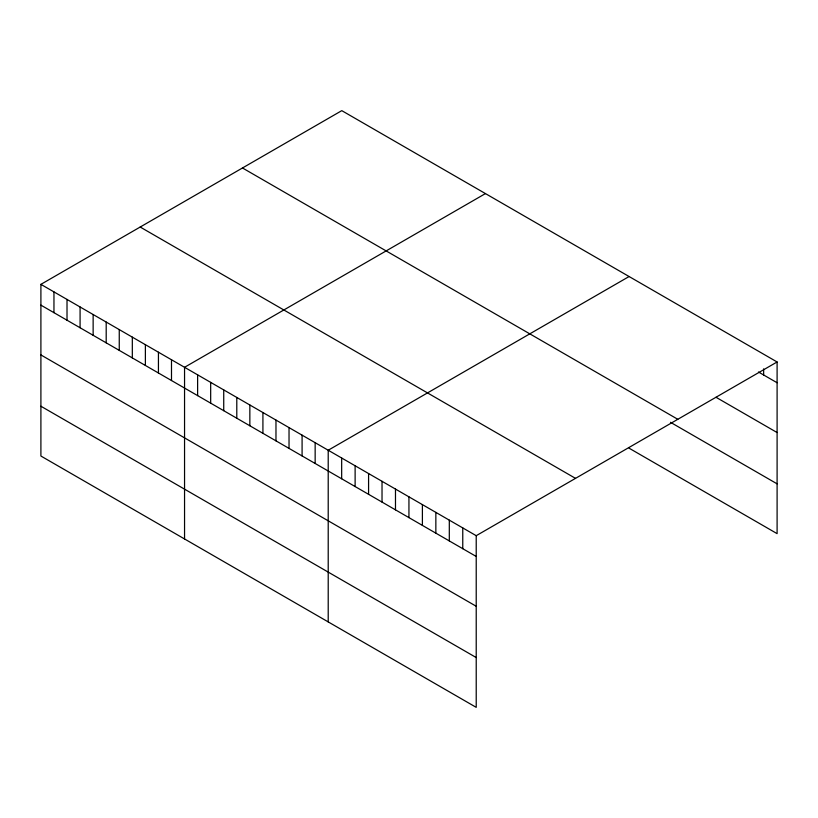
<?xml version="1.0" encoding="UTF-8"?>
<svg xmlns="http://www.w3.org/2000/svg" width="818" height="818" viewBox="0 0 818 818"><rect width="100%" height="100%" fill="white"/><g stroke="black" fill="none" stroke-linecap="round" stroke-linejoin="round"><path stroke-width="1.23" d="M40.9 284.357L476.219 535.688L476.219 707.355L40.9 456.025L40.9 284.357L341.781 110.645L777.1 361.975L777.1 533.643L629.093 448.192M485.432 193.59L184.551 367.302L184.551 538.96M629.093 276.525L328.212 450.237L328.212 621.905M476.219 535.688L777.1 361.975M758.47 371.996L777.1 382.752M716.036 397.292L777.1 432.548M242.486 167.976L677.805 419.297M670.494 422.303L777.1 483.847M140.195 227.036L575.514 478.366M40.9 305.134L476.219 556.465M40.9 354.93L476.219 606.261M40.9 406.229L476.219 657.56M763.644 368.867L763.644 374.981M462.763 527.917L462.763 548.694M449.307 520.156L449.307 540.923M435.851 512.385L435.851 533.162M422.395 504.614L422.395 525.391M408.939 496.843L408.939 517.62M395.483 489.082L395.483 509.849M382.026 481.311L382.026 502.088M368.581 473.54L368.581 494.317M355.124 465.769L355.124 486.546M341.668 458.008L341.668 478.775M315.155 442.691L315.155 463.469M302.087 435.156L302.087 455.933M289.03 427.62L289.03 448.387M275.973 420.074L275.973 440.851M262.915 412.538L262.915 433.315M249.848 404.992L249.848 425.769M236.791 397.456L236.791 418.233M223.733 389.92L223.733 410.687M210.676 382.374L210.676 403.151M197.619 374.838L197.619 395.615M171.494 359.756L171.494 380.534M158.436 352.221L158.436 372.998M145.379 344.675L145.379 365.452M132.322 337.139L132.322 357.916M119.254 329.603L119.254 350.37M106.197 322.057L106.197 342.834M93.14 314.521L93.14 335.298M80.082 306.975L80.082 327.752M67.015 299.439L67.015 320.216M53.957 291.903L53.957 312.67"/></g></svg>
